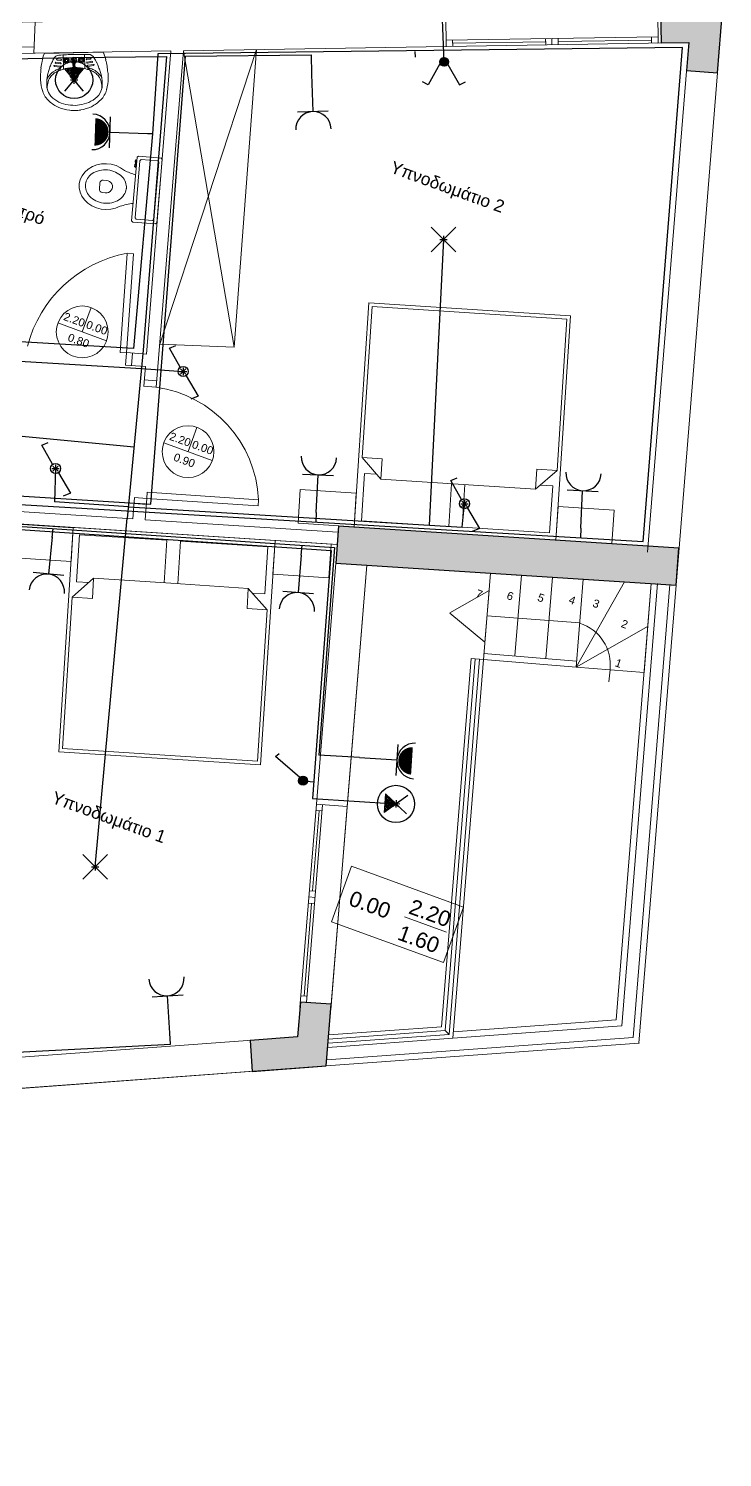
# Model space of a CAD drawing. Header units: millimetres. Extents: x 7471872 to 14943722, y 8344308 to 16688757.
# Drawn here: x 7471881.04 to 7471886.64, y 8344378.54 to 8344390.07 of the extents above; entities that cross this region are included whole.
import ezdxf

# ---------------------------------------------------------------- set-up
doc = ezdxf.new("R2010")
doc.units = ezdxf.units.MM
for name, color, linetype, lineweight in [('A-FOS 1', 92, 'Continuous', 0), ('diastasiologisi', 7, 'Continuous', 5), ('eswterikoi toixoi', 7, 'Continuous', 30), ('exwterikoi toixoi', 7, 'Continuous', 50), ('grammata', 7, 'Continuous', 20), ('mpalkonia', 7, 'Continuous', 5), ('mpalkonoportes', 7, 'Continuous', 5), ('ntoulapes', 7, 'Continuous', 5), ('portes', 7, 'Continuous', 5), ('SANITARIOS', 7, 'Continuous', 20), ('tomi eswt', 7, 'Continuous', 15), ('Εσωτερικό - Επίπλωση _Pen_No__4', 7, 'Continuous', 20)]:
    doc.layers.add(name, color=color, linetype=linetype, lineweight=lineweight)
for name, color, linetype in [('A-HLEKTRIKA', 10, 'Continuous'), ('Geo_Col_Pro_1', 7, 'Continuous'), ('HLEK-SYMBOL', 1, 'Continuous'), ('HLEK_FL001_SYMBOLS', 1, 'Continuous'), ('M-SYMB', 1, 'Continuous'), ('skala', 7, 'Continuous'), ('TOUCH_POINTS', 7, 'Continuous')]:
    doc.layers.add(name, color=color, linetype=linetype)
doc.styles.get("Standard").update_dxf_attribs({"font": 'arial.ttf'})

# ---------------------------------------------------------------- blocks, each defined once
blk = doc.blocks.new('TPOINT')
at = {"layer": 'TOUCH_POINTS'}
for p, q in [((-0.03, 0), (0.03, 0)), ((0.021, -0.021), (-0.021, 0.021)), ((-0.021, -0.021), (0.021, 0.021)), ((0, 0.03), (0, -0.03))]:
    blk.add_line(p, q, dxfattribs=at)
blk.add_point((0, 0), dxfattribs=at)
blk = doc.blocks.new('gJ6_a55')
at = {"layer": 'HLEK-SYMBOL', "color": 0, "linetype": 'Continuous'}
for p, q in [((0.1, 0.1), (-0.1, -0.1)), ((-0.1, 0.1), (0.1, -0.1))]:
    blk.add_line(p, q, dxfattribs=at)
blk.add_blockref('TPOINT', (0, 0))
blk = doc.blocks.new('*X12')
at = {"color": 0}
for p, q in [((10.342, 4.006), (10.418, 4.083)), ((10.355, 4.033), (10.412, 4.09)), ((10.356, 4.006), (10.425, 4.075)), ((10.37, 4.006), (10.431, 4.067)), ((10.384, 4.006), (10.437, 4.059)), ((10.398, 4.006), (10.444, 4.052)), ((10.412, 4.006), (10.45, 4.044)), ((10.426, 4.006), (10.457, 4.036)), ((10.441, 4.006), (10.463, 4.029)), ((10.455, 4.006), (10.47, 4.021)), ((10.469, 4.006), (10.476, 4.013))]:
    blk.add_line(p, q, dxfattribs=at)
blk = doc.blocks.new('gJ6_a53')
at = {"layer": 'HLEK-SYMBOL', "color": 0, "linetype": 'Continuous'}
for p, q in [((0.075, 0.09), (-0.075, -0.09)), ((-0.075, 0.09), (0.075, -0.09)), ((-0.075, -0.09), (0.075, -0.09))]:
    blk.add_line(p, q, dxfattribs=at)
blk.add_circle((0, 0), 0.15, dxfattribs=at)
for name, p in [('TPOINT', (0, 0)), ('*X12', (-10.407, -4.096))]:
    blk.add_blockref(name, p)
blk = doc.blocks.new('*X8')
at = {"color": 0}
for p, q in [((8.375, 10.836), (8.416, 10.877)), ((8.375, 10.845), (8.407, 10.877)), ((8.377, 10.829), (8.424, 10.875)), ((8.378, 10.858), (8.394, 10.874)), ((8.381, 10.823), (8.43, 10.872)), ((8.385, 10.817), (8.435, 10.867)), ((8.39, 10.813), (8.439, 10.862)), ((8.396, 10.81), (8.442, 10.856)), ((8.403, 10.808), (8.445, 10.849)), ((8.412, 10.807), (8.445, 10.84)), ((8.425, 10.81), (8.442, 10.827))]:
    blk.add_line(p, q, dxfattribs=at)
blk = doc.blocks.new('gJ6_a7')
at = {"linetype": 'Continuous'}
for p, q in [((-0.124, 0.185), (-0.171, 0.162)), ((-0.03, 0.02), (-0.124, 0.185)), ((0.034, 0.016), (0.13, 0.185)), ((0.13, 0.185), (0.175, 0.162))]:
    blk.add_line(p, q, dxfattribs=at)
blk.add_circle((0.001, 0), 0.0353, dxfattribs=at)
for name, p in [('*X8', (-8.409, -10.843)), ('TPOINT', (0, 0))]:
    blk.add_blockref(name, p)
blk = doc.blocks.new('gJ6_a3')
at = {"linetype": 'Continuous'}
for p, q in [((-0.111, 0.187), (-0.059, 0.209)), ((-0.024, 0.034), (-0.111, 0.187)), ((0.023, -0.035), (0.12, -0.2)), ((0.12, -0.2), (0.061, -0.224))]:
    blk.add_line(p, q, dxfattribs=at)
blk.add_circle((0, 0), 0.0405, dxfattribs=at)
blk.add_blockref('TPOINT', (0, -0.001))
blk = doc.blocks.new('*X16')
at = {"color": 0}
for p, q in [((6.674, 10.842), (6.715, 10.882)), ((6.674, 10.851), (6.705, 10.882)), ((6.676, 10.834), (6.722, 10.88)), ((6.679, 10.828), (6.729, 10.877)), ((6.68, 10.866), (6.69, 10.876)), ((6.683, 10.822), (6.734, 10.873)), ((6.688, 10.818), (6.738, 10.868)), ((6.694, 10.814), (6.742, 10.862)), ((6.701, 10.812), (6.745, 10.855)), ((6.709, 10.81), (6.746, 10.847)), ((6.72, 10.812), (6.744, 10.836))]:
    blk.add_line(p, q, dxfattribs=at)
blk = doc.blocks.new('gJ6_a5')
at = {"linetype": 'Continuous'}
for p, q in [((-0.222, 0.195), (-0.193, 0.22)), ((-0.026, 0.026), (-0.222, 0.195))]:
    blk.add_line(p, q, dxfattribs=at)
blk.add_circle((-0.001, 0), 0.0359, dxfattribs=at)
for name, p in [('*X16', (-6.711, -10.846)), ('TPOINT', (0, 0))]:
    blk.add_blockref(name, p)
blk = doc.blocks.new('HK5-RES')
at = {"layer": 'A-FOS 1', "const_width": 0.0619}
for points in [[(0.2382, 0.031, 0.414214), (0.2073, 0, 1)], [(0.2073, 0, 0.414214), (0.2382, -0.031, 1)]]:
    blk.add_lwpolyline(points, format="xyb", dxfattribs=at)
at = {"layer": 'A-HLEKTRIKA'}
for p, q in [((0.17, 0.07), (0.17, -0.07)), ((0, 0), (0.17, 0))]:
    blk.add_line(p, q, dxfattribs=at)
blk.add_arc((0.2504, 0.0004), 0.0804, 90.67113, 269.82711, dxfattribs=at)
blk = doc.blocks.new('HK5-RE')
at = {"layer": 'A-HLEKTRIKA'}
for p, q in [((0.17, 0.07), (0.17, -0.07)), ((0, 0), (0.17, 0))]:
    blk.add_line(p, q, dxfattribs=at)
blk.add_arc((0.25, 0), 0.08, 90, 270, dxfattribs=at)

msp = doc.modelspace()

# ---------------------------------------------------------------- hatches: boundary and pattern name
at = {"layer": 'tomi eswt', "lineweight": 15, "true_color": 0xc7c8ca}
h = msp.add_hatch(dxfattribs=at)
h.set_pattern_fill('AR-CONC', color=9, scale=0.0005, angle=-19.9797)
h.set_pattern_definition([(30.0203, (7471906.71162, 8344441.19235), (0.08288673, -0.03861498), [0.009525, -0.104775]), (335.0203, (7471906.71162, 8344441.19235), (0.01607972, 0.09580004), [0.00762, -0.08382029]), (80.47174, (7471906.71853, 8344441.18914), (0.09896645, 0.05718506), [0.008095, -0.08904512]), (26.2045, (7471906.7203, 8344441.21622), (0.12019924, -0.0660681), [0.0142875, -0.1571625]), (76.65585, (7471906.73031, 8344441.21072), (0.153829, 0.07570825), [0.0121425, -0.1335678]), (331.20445, (7471906.7203, 8344441.21622), (0.153829, 0.07570825), [0.01142998, -0.12572987]), (1.0203, (7471906.730064, 8344441.20592), (0.05377328, -0.07395747), [0.009525, -0.104775]), (306.0203, (7471906.73006, 8344441.20592), (0.06050854, 0.0759927), [0.00762, -0.08382]), (51.47174, (7471906.734545, 8344441.199755), (0.11428182, 0.00203523), [0.008095, -0.08904497]), (17.520295, (7471906.71162, 8344441.192354), (0.015897046, 0.039205324), [0, -0.082804, 0, -0.08509, 0, -0.0841375]), (347.520295, (7471906.71162, 8344441.192354), (0.04851423, 0.035659825), [0, -0.048514, 0, -0.080899, 0, -0.0320675]), (307.520295, (7471906.685003, 8344441.20203), (0.06273623, -0.025856766), [0, -0.03175, 0, -0.09906, 0, -0.131445]), (297.520295, (7471906.67307, 8344441.20637), (0.07395087, -0.013358846), [0, -0.041275, 0, -0.065786, 0, -0.093345])])
h.paths.add_polyline_path([(7471873.01, 8344389.692), (7471873.51, 8344389.7), (7471873.506, 8344390), (7471873.006, 8344389.992)])
h.paths.add_polyline_path([(7471872.894, 8344386.206), (7471872.644, 8344386.227), (7471872.702, 8344386.824), (7471872.951, 8344386.803)])
h.paths.add_polyline_path([(7471873.506, 8344390), (7471873.006, 8344389.992), (7471873.01, 8344389.692), (7471873.51, 8344389.7)])
h.paths.add_polyline_path([(7471875.742, 8344390.036), (7471875.7, 8344389.538), (7471875.949, 8344389.517), (7471875.991, 8344390.015)])
h.paths.add_polyline_path([(7471886.641, 8344390.212), (7471886.141, 8344390.204), (7471886.145, 8344389.954), (7471886.369, 8344389.957), (7471886.351, 8344389.731), (7471886.605, 8344389.713)])
h.paths.add_polyline_path([(7471872.002, 8344379.531), (7471871.945, 8344378.934), (7471872.294, 8344378.914), (7471872.343, 8344379.502)])
h.paths.add_polyline_path([(7471878.808, 8344378.543), (7471878.826, 8344379.043), (7471878.579, 8344379.052), (7471878.569, 8344378.807), (7471878.227, 8344378.826), (7471878.209, 8344378.577)])
h.paths.add_polyline_path([(7471879.4, 8344386.276), (7471879.35, 8344385.684), (7471879.649, 8344385.659), (7471879.699, 8344386.256)])
h.paths.add_polyline_path([(7471875.469, 8344386.645), (7471875.421, 8344386.047), (7471875.67, 8344386.03), (7471875.718, 8344386.624)])
h.paths.add_polyline_path([(7471880.092, 8344390.106), (7471879.592, 8344390.098), (7471879.598, 8344389.748), (7471880.098, 8344389.756)])
h.paths.add_polyline_path([(7471872.351, 8344383.173), (7471872.294, 8344382.576), (7471872.543, 8344382.555), (7471872.601, 8344383.152)])
h.paths.add_polyline_path([(7471886.29, 8344385.879), (7471883.541, 8344386.057), (7471883.521, 8344385.758), (7471886.266, 8344385.579)])
h.paths.add_polyline_path([(7471883.444, 8344381.701), (7471883.484, 8344382.199), (7471883.235, 8344382.217), (7471883.212, 8344381.935), (7471882.828, 8344381.907), (7471882.846, 8344381.657)])
h.paths.add_polyline_path([(7471879.249, 8344381.694), (7471878.65, 8344381.651), (7471878.676, 8344381.352), (7471879.275, 8344381.396)])
h.paths.add_polyline_path([(7471872.702, 8344386.824), (7471872.644, 8344386.227), (7471872.893, 8344386.206), (7471872.951, 8344386.803)])

# ---------------------------------------------------------------- linework, layer by layer
at = {"color": 177, "lineweight": 30, "true_color": 0x293189}
msp.add_line((7471884.394, 8344389.801, -17.852), (7471884.378, 8344390.211), dxfattribs=at)
at = {"color": 6, "lineweight": 30}
for p, q in [((7471882.085, 8344389.865), (7471882.04, 8344389.221)), ((7471886.317, 8344389.917), (7471882.085, 8344389.865)), ((7471884.164, 8344389.84), (7471884.162, 8344389.885)), ((7471886, 8344385.931), (7471886.317, 8344389.917)), ((7471882.04, 8344389.221), (7471881.887, 8344387.488)), ((7471882.04, 8344389.221), (7471882.001, 8344389.222)), ((7471881.887, 8344387.488), (7471880.488, 8344387.57)), ((7471879.399, 8344386.323), (7471886, 8344385.931)), ((7471883.363, 8344386.167), (7471883.359, 8344386.088)), ((7471885.498, 8344386.039), (7471885.494, 8344385.961))]:
    msp.add_line(p, q, dxfattribs=at)
at = {"color": 254, "lineweight": 30, "true_color": 0xf7d5ce}
for p, q in [((7471882.307, 8344389.847), (7471883.321, 8344389.857)), ((7471883.321, 8344389.857), (7471883.325, 8344389.703)), ((7471882.029, 8344386.232), (7471882.307, 8344389.847)), ((7471879.325, 8344386.404), (7471882.029, 8344386.232))]:
    msp.add_line(p, q, dxfattribs=at)
at = {"color": 219, "lineweight": 30, "true_color": 0x642165}
for p, q in [((7471880.06, 8344389.807), (7471881.403, 8344389.837)), ((7471881.403, 8344389.837), (7471882.153, 8344389.846)), ((7471881.403, 8344389.837), (7471881.409, 8344389.655, -17.852)), ((7471882.153, 8344389.846), (7471881.967, 8344387.475)), ((7471884.39, 8344388.369, -17.852), (7471884.275, 8344386.063)), ((7471881.967, 8344387.475), (7471881.838, 8344386.118)), ((7471880.76, 8344387.4, -1.632), (7471881.952, 8344387.327)), ((7471881.952, 8344387.327), (7471882.289, 8344387.303, -17.852)), ((7471880.189, 8344386.855), (7471881.892, 8344386.697, 17.852)), ((7471881.259, 8344386.521, -27.984), (7471881.25, 8344386.252)), ((7471881.847, 8344386.213), (7471881.25, 8344386.252)), ((7471881.847, 8344386.213), (7471884.54, 8344386.047)), ((7471884.54, 8344386.047), (7471884.559, 8344386.237, -17.852)), ((7471881.578, 8344383.307, -17.852), (7471881.838, 8344386.12)), ((7471880.972, 8344386.03), (7471883.484, 8344385.859)), ((7471883.484, 8344385.859), (7471883.332, 8344383.858)), ((7471883.257, 8344384.002, -17.852), (7471883.341, 8344383.994, -2.365)), ((7471883.332, 8344383.858), (7471884.006, 8344383.815, -17.852))]:
    msp.add_line(p, q, dxfattribs=at)
at = {"color": 7, "lineweight": 30, "true_color": 0xffffff}
for p, q in [((7471879.72, 8344386.138), (7471883.51, 8344385.883)), ((7471881.232, 8344385.963), (7471881.239, 8344386.036)), ((7471883.241, 8344385.822), (7471883.248, 8344385.9)), ((7471883.51, 8344385.883), (7471883.383, 8344384.207)), ((7471883.711, 8344384.189), (7471883.383, 8344384.207))]:
    msp.add_line(p, q, dxfattribs=at)
at = {"color": 27, "lineweight": 30, "true_color": 0x654a39}
for p, q in [((7471882.187, 8344381.876), (7471882.182, 8344381.965)), ((7471878.535, 8344381.687), (7471882.187, 8344381.876))]:
    msp.add_line(p, q, dxfattribs=at)
at = {"layer": 'diastasiologisi', "color": 9, "true_color": 0xc7c8ca}
for p, q in [((7471886.118, 8344390.203), (7471886.122, 8344389.953)), ((7471886.068, 8344389.977), (7471885.317, 8344389.965)), ((7471885.217, 8344389.964), (7471884.463, 8344389.951)), ((7471884.966, 8344385.009), (7471885.018, 8344385.661)), ((7471885.215, 8344384.989), (7471885.268, 8344385.644)), ((7471885.46, 8344384.919), (7471885.517, 8344385.628)), ((7471885.849, 8344385.607), (7471885.46, 8344384.919)), ((7471886.066, 8344385.592), (7471886.008, 8344384.874)), ((7471886.042, 8344385.248), (7471885.46, 8344384.919)), ((7471885.464, 8344384.968), (7471884.716, 8344385.029)), ((7471884.712, 8344384.979), (7471884.613, 8344384.987)), ((7471885.46, 8344384.919), (7471884.712, 8344384.979)), ((7471885.46, 8344384.919), (7471886.008, 8344384.874)), ((7471885.734, 8344384.896), (7471885.723, 8344384.801)), ((7471883.332, 8344383.113), (7471883.385, 8344383.76)), ((7471883.264, 8344382.265), (7471883.324, 8344383.013))]:
    msp.add_line(p, q, dxfattribs=at)
msp.add_lwpolyline([(7471886.641, 8344390.212), (7471873.006, 8344389.992), (7471871.945, 8344378.933), (7471878.808, 8344378.543), (7471878.927, 8344381.37), (7471883.444, 8344381.701), (7471883.771, 8344385.742), (7471886.266, 8344385.579), (7471886.641, 8344390.212)], dxfattribs=at)
msp.add_arc((7471885.384, 8344384.937), 0.352, 353.3843, 72.7462, dxfattribs=at)
at = {"layer": 'eswterikoi toixoi', "color": 9, "lineweight": 15, "true_color": 0xc7c8ca}
for p, q in [((7471881.992, 8344387.444), (7471882.19, 8344389.89)), ((7471882.071, 8344387.177), (7471882.291, 8344389.891)), ((7471881.992, 8344387.444), (7471881.831, 8344387.456)), ((7471881.984, 8344387.345), (7471881.823, 8344387.355)), ((7471881.971, 8344387.185), (7471881.984, 8344387.345)), ((7471881.882, 8344386.115), (7471881.896, 8344386.288)), ((7471881.982, 8344386.108), (7471881.996, 8344386.28)), ((7471881.882, 8344386.115), (7471880.701, 8344386.19)), ((7471883.533, 8344385.907), (7471880.694, 8344386.092)), ((7471883.538, 8344386.007), (7471881.982, 8344386.108)), ((7471883.542, 8344386.007), (7471883.541, 8344386.007))]:
    msp.add_line(p, q, dxfattribs=at)
at = {"layer": 'exwterikoi toixoi', "color": 9, "lineweight": 15, "true_color": 0xc7c8ca}
for p, q in [((7471886.266, 8344385.579), (7471886.641, 8344390.212)), ((7471881.084, 8344389.872), (7471881.095, 8344390.122)), ((7471884.412, 8344389.926), (7471884.408, 8344390.176)), ((7471882.19, 8344389.89), (7471881.085, 8344389.872)), ((7471884.413, 8344389.926), (7471882.291, 8344389.891)), ((7471886.037, 8344385.845), (7471886.369, 8344389.957)), ((7471886.369, 8344389.957), (7471886.118, 8344389.953)), ((7471883.364, 8344383.812), (7471883.521, 8344385.758)), ((7471886.266, 8344385.579), (7471883.521, 8344385.758)), ((7471883.613, 8344383.794), (7471883.771, 8344385.742)), ((7471883.364, 8344383.812), (7471883.613, 8344383.794)), ((7471883.212, 8344381.935), (7471883.235, 8344382.215)), ((7471883.235, 8344382.217), (7471883.484, 8344382.2)), ((7471883.444, 8344381.701), (7471883.484, 8344382.2)), ((7471883.212, 8344381.935), (7471879.253, 8344381.645)), ((7471883.444, 8344381.701), (7471878.676, 8344381.352))]:
    msp.add_line(p, q, dxfattribs=at)
msp.add_lwpolyline([(7471883.521, 8344385.758), (7471883.521, 8344385.758), (7471886.266, 8344385.579)], dxfattribs=at)
at = {"layer": 'Geo_Col_Pro_1', "color": 9, "true_color": 0xc7c8ca}
for points in [[(7471886.641, 8344390.212), (7471886.141, 8344390.204), (7471886.145, 8344389.954), (7471886.369, 8344389.957), (7471886.351, 8344389.731), (7471886.6, 8344389.713)], [(7471886.29, 8344385.879), (7471883.541, 8344386.057), (7471883.521, 8344385.758), (7471886.266, 8344385.579)], [(7471883.444, 8344381.701), (7471883.484, 8344382.199), (7471883.235, 8344382.217), (7471883.212, 8344381.935), (7471882.828, 8344381.907), (7471882.846, 8344381.657)]]:
    msp.add_lwpolyline(points, close=True, dxfattribs=at)
at = {"layer": 'grammata', "color": 9, "lineweight": 15, "true_color": 0xc7c8ca}
msp.add_line((7471884.414, 8344382.781), (7471884.074, 8344382.904), dxfattribs=at)
msp.add_lwpolyline([(7471884.389, 8344382.537), (7471883.485, 8344382.865), (7471883.647, 8344383.312), (7471884.551, 8344382.983)], close=True, dxfattribs=at)
at = {"layer": 'mpalkonia', "color": 9, "lineweight": 15, "true_color": 0xc7c8ca}
for p, q in [((7471884.465, 8344381.926), (7471884.769, 8344385.677)), ((7471884.769, 8344385.677), (7471884.465, 8344381.924)), ((7471884.669, 8344385.685), (7471884.669, 8344385.683)), ((7471884.702, 8344385.682), (7471884.702, 8344385.681)), ((7471884.736, 8344385.679), (7471884.736, 8344385.679)), ((7471884.613, 8344384.987), (7471884.373, 8344382.018)), ((7471884.646, 8344384.984), (7471884.403, 8344381.986)), ((7471884.68, 8344384.982), (7471884.435, 8344381.955)), ((7471884.373, 8344382.018), (7471883.464, 8344381.951)), ((7471884.465, 8344381.924), (7471883.456, 8344381.85)), ((7471884.435, 8344381.955), (7471883.459, 8344381.884)), ((7471884.403, 8344381.986), (7471883.461, 8344381.917)), ((7471884.435, 8344381.955), (7471884.403, 8344381.986))]:
    msp.add_line(p, q, dxfattribs=at)
at = {"layer": 'mpalkonoportes', "color": 9, "lineweight": 15, "true_color": 0xc7c8ca}
for p, q in [((7471886.121, 8344390.003), (7471884.412, 8344389.976)), ((7471884.464, 8344389.926), (7471884.463, 8344389.976)), ((7471885.215, 8344389.939), (7471885.214, 8344389.989)), ((7471885.265, 8344389.939), (7471885.264, 8344389.989)), ((7471885.315, 8344389.94), (7471885.315, 8344389.99)), ((7471886.068, 8344389.952), (7471886.067, 8344390.002)), ((7471881.086, 8344389.922), (7471880.096, 8344389.906)), ((7471881.095, 8344389.872), (7471880.096, 8344389.856)), ((7471886.369, 8344389.957), (7471884.412, 8344389.926)), ((7471883.231, 8344382.174), (7471883.364, 8344383.812)), ((7471883.285, 8344382.214), (7471883.414, 8344383.809)), ((7471883.36, 8344383.762), (7471883.41, 8344383.759)), ((7471883.481, 8344382.153), (7471883.613, 8344383.794)), ((7471883.609, 8344383.745), (7471883.61, 8344383.745)), ((7471883.303, 8344383.065), (7471883.353, 8344383.061)), ((7471883.308, 8344383.114), (7471883.357, 8344383.111)), ((7471883.299, 8344383.015), (7471883.349, 8344383.011)), ((7471883.238, 8344382.267), (7471883.289, 8344382.264))]:
    msp.add_line(p, q, dxfattribs=at)
at = {"layer": 'ntoulapes', "color": 9, "lineweight": 15, "true_color": 0xc7c8ca}
for p, q in [((7471882.099, 8344387.524), (7471882.88, 8344389.901)), ((7471882.699, 8344387.499), (7471882.291, 8344389.891)), ((7471882.699, 8344387.499), (7471882.88, 8344389.901)), ((7471882.099, 8344387.524), (7471882.699, 8344387.499))]:
    msp.add_line(p, q, dxfattribs=at)
at = {"layer": 'portes', "color": 9, "lineweight": 15, "true_color": 0xc7c8ca}
for p, q in [((7471881.781, 8344387.458), (7471881.837, 8344388.256)), ((7471881.831, 8344387.455), (7471881.887, 8344388.253)), ((7471881.887, 8344388.253), (7471881.837, 8344388.256)), ((7471881.831, 8344387.455), (7471881.781, 8344387.458)), ((7471881.823, 8344387.355), (7471881.831, 8344387.455)), ((7471881.873, 8344387.352), (7471881.881, 8344387.452)), ((7471881.973, 8344387.235), (7471882.073, 8344387.227)), ((7471881.969, 8344387.185), (7471882.069, 8344387.177)), ((7471881.896, 8344386.288), (7471881.996, 8344386.28)), ((7471881.996, 8344386.28), (7471881.999, 8344386.33)), ((7471881.996, 8344386.28), (7471882.894, 8344386.22)), ((7471881.999, 8344386.33), (7471882.897, 8344386.269)), ((7471881.892, 8344386.238), (7471881.992, 8344386.23)), ((7471882.894, 8344386.22), (7471882.897, 8344386.269))]:
    msp.add_line(p, q, dxfattribs=at)
for centre, radius, start, end in [((7471882.023, 8344387.25), 1.024, 100.4703, 165.4597), ((7471881.934, 8344386.222), 0.965, 2.8155, 81.9733)]:
    msp.add_arc(centre, radius, start, end, dxfattribs=at)
at = {"layer": 'SANITARIOS', "color": 9, "true_color": 0xc7c8ca}
for p, q in [((7471881.172, 8344389.868), (7471881.639, 8344389.88)), ((7471881.917, 8344389.032), (7471881.873, 8344388.52)), ((7471881.91, 8344388.95), (7471881.912, 8344388.978)), ((7471881.928, 8344389.041), (7471881.917, 8344389.032)), ((7471882.11, 8344389.025), (7471881.928, 8344389.041)), ((7471882.075, 8344388.503), (7471882.119, 8344389.014)), ((7471882.119, 8344389.014), (7471882.11, 8344389.025)), ((7471881.882, 8344388.509), (7471881.873, 8344388.52)), ((7471881.882, 8344388.509), (7471882.065, 8344388.494)), ((7471882.065, 8344388.494), (7471882.075, 8344388.503))]:
    msp.add_line(p, q, dxfattribs=at)
at = {"layer": 'SANITARIOS', "color": 9, "lineweight": 5, "true_color": 0xc7c8ca}
for p, q in [((7471881.319, 8344389.858), (7471881.323, 8344389.742)), ((7471881.493, 8344389.862), (7471881.495, 8344389.747)), ((7471881.296, 8344389.759), (7471881.25, 8344389.764)), ((7471881.297, 8344389.768), (7471881.251, 8344389.773)), ((7471881.299, 8344389.786), (7471881.261, 8344389.79)), ((7471881.3, 8344389.795), (7471881.262, 8344389.799)), ((7471881.303, 8344389.822), (7471881.272, 8344389.825)), ((7471881.302, 8344389.813), (7471881.272, 8344389.816)), ((7471881.299, 8344389.741), (7471881.299, 8344389.74)), ((7471881.339, 8344389.815), (7471881.335, 8344389.815)), ((7471881.339, 8344389.811), (7471881.335, 8344389.811)), ((7471881.345, 8344389.821), (7471881.345, 8344389.825)), ((7471881.345, 8344389.805), (7471881.346, 8344389.801)), ((7471881.349, 8344389.821), (7471881.349, 8344389.825)), ((7471881.349, 8344389.805), (7471881.35, 8344389.801)), ((7471881.355, 8344389.815), (7471881.36, 8344389.815)), ((7471881.355, 8344389.811), (7471881.36, 8344389.811)), ((7471881.399, 8344389.8), (7471881.4, 8344389.74)), ((7471881.417, 8344389.741), (7471881.415, 8344389.8)), ((7471881.458, 8344389.818), (7471881.454, 8344389.818)), ((7471881.458, 8344389.814), (7471881.454, 8344389.814)), ((7471881.464, 8344389.824), (7471881.464, 8344389.828)), ((7471881.464, 8344389.808), (7471881.465, 8344389.804)), ((7471881.468, 8344389.824), (7471881.468, 8344389.828)), ((7471881.469, 8344389.808), (7471881.469, 8344389.804)), ((7471881.474, 8344389.818), (7471881.479, 8344389.818)), ((7471881.474, 8344389.814), (7471881.479, 8344389.814)), ((7471881.51, 8344389.827), (7471881.54, 8344389.832)), ((7471881.512, 8344389.818), (7471881.542, 8344389.823)), ((7471881.515, 8344389.8), (7471881.552, 8344389.806)), ((7471881.516, 8344389.792), (7471881.554, 8344389.798)), ((7471881.519, 8344389.774), (7471881.565, 8344389.781)), ((7471881.519, 8344389.747), (7471881.519, 8344389.746)), ((7471881.52, 8344389.765), (7471881.566, 8344389.772)), ((7471881.899, 8344388.975), (7471881.897, 8344388.954)), ((7471881.897, 8344388.954), (7471881.905, 8344388.954)), ((7471881.907, 8344388.975), (7471881.899, 8344388.975)), ((7471881.94, 8344389.004), (7471881.9, 8344388.543)), ((7471881.907, 8344388.978), (7471881.905, 8344388.95)), ((7471881.905, 8344388.954), (7471881.907, 8344388.975)), ((7471881.905, 8344388.95), (7471881.91, 8344388.95)), ((7471881.912, 8344388.978), (7471881.907, 8344388.978)), ((7471881.94, 8344389.004), (7471881.95, 8344389.014)), ((7471882.083, 8344389.002), (7471881.95, 8344389.014)), ((7471882.053, 8344388.53), (7471882.092, 8344388.991)), ((7471882.092, 8344388.991), (7471882.083, 8344389.002)), ((7471881.613, 8344388.775), (7471881.617, 8344388.825)), ((7471881.669, 8344388.845), (7471881.644, 8344388.847)), ((7471881.661, 8344388.746), (7471881.636, 8344388.748)), ((7471881.909, 8344388.532), (7471881.9, 8344388.543)), ((7471881.909, 8344388.532), (7471882.042, 8344388.521)), ((7471882.042, 8344388.521), (7471882.053, 8344388.53))]:
    msp.add_line(p, q, dxfattribs=at)
for centre, radius in [((7471881.347, 8344389.813), 0.0226), ((7471881.331, 8344389.812), 0.00459), ((7471881.347, 8344389.813), 0.00821), ((7471881.347, 8344389.829), 0.00459), ((7471881.348, 8344389.796), 0.00459), ((7471881.364, 8344389.813), 0.00459), ((7471881.407, 8344389.814), 0.00821), ((7471881.466, 8344389.816), 0.0226), ((7471881.45, 8344389.816), 0.00459), ((7471881.466, 8344389.816), 0.00821), ((7471881.466, 8344389.832), 0.00459), ((7471881.467, 8344389.8), 0.00459), ((7471881.483, 8344389.816), 0.00459), ((7471881.41, 8344389.696), 0.035), ((7471881.41, 8344389.696), 0.0235)]:
    msp.add_circle(centre, radius, dxfattribs=at)
at = {"layer": 'SANITARIOS', "color": 9, "true_color": 0xc7c8ca}
for centre, radius, start, end in [((7471881.474, 8344389.75), 0.329, 160.5347, 170.2965), ((7471881.194, 8344389.849), 0.0314, 146.2696, 160.5347), ((7471881.172, 8344389.863), 0.005, 91.4746, 146.2696), ((7471881.639, 8344389.875), 0.005, 36.6797, 91.4746), ((7471881.618, 8344389.86), 0.0314, 22.4146, 36.6797), ((7471881.343, 8344389.746), 0.329, 12.6528, 22.4146), ((7471881.958, 8344389.676), 0.82, 174.5971, 178.0542), ((7471851.05, 8344394.923), 30.532, 350.2529, 350.3506), ((7471911.46, 8344396.478), 30.532, 192.5986, 192.6964), ((7471880.863, 8344389.648), 0.82, 4.895, 8.3522), ((7471882.096, 8344389.671), 0.959, 178.026, 180.8877), ((7471881.497, 8344389.673), 0.359, 182.6776, 197.9002), ((7471881.324, 8344389.669), 0.359, 345.0491, 0.2716), ((7471880.726, 8344389.636), 0.959, 2.0616, 4.9233), ((7471881.345, 8344389.631), 0.202, 199.6691, 226.8432), ((7471881.478, 8344389.634), 0.202, 316.106, 343.2801), ((7471881.409, 8344389.708), 0.302, 228.0465, 245.8024), ((7471881.424, 8344389.819), 0.411, 250.1757, 262.7848), ((7471881.405, 8344389.665), 0.256, 262.7848, 272.7373), ((7471881.416, 8344389.665), 0.256, 270.212, 280.1645), ((7471881.389, 8344389.818), 0.411, 280.1645, 292.7736), ((7471881.41, 8344389.708), 0.302, 297.1469, 314.9028), ((7471882.051, 8344389.391), 0.522, 243.0773, 253.6854), ((7471881.977, 8344387.99), 0.676, 97.833, 106.9713)]:
    msp.add_arc(centre, radius, start, end, dxfattribs=at)
at = {"layer": 'SANITARIOS', "color": 9, "lineweight": 5, "true_color": 0xc7c8ca}
for centre, radius, start, end in [((7471881.289, 8344389.807), 0.049, 93.0574, 160.0954), ((7471881.46, 8344387.727), 2.135, 91.45, 94.6647), ((7471881.461, 8344387.727), 2.135, 88.2846, 91.4993), ((7471881.525, 8344389.813), 0.049, 22.8538, 89.8919), ((7471881.728, 8344389.572), 0.547, 160.9938, 164.9658), ((7471881.698, 8344389.583), 0.516, 156.7047, 161.0125), ((7471881.653, 8344389.602), 0.466, 151.716, 156.7128), ((7471881.25, 8344389.768), 0.0045, 84.0886, 264.0886), ((7471881.378, 8344389.524), 0.241, 113.6668, 122.2584), ((7471881.261, 8344389.794), 0.0045, 84.0886, 264.0886), ((7471881.272, 8344389.821), 0.0045, 84.0886, 264.0886), ((7471881.677, 8344388.615), 1.197, 108.8699, 109.2796), ((7471881.677, 8344388.615), 1.182, 107.8378, 109.2514), ((7471881.292, 8344389.741), 0.007, 1.9696, 108.8699), ((7471881.292, 8344389.74), 0.007, 288.8845, 1.9696), ((7471881.297, 8344389.763), 0.0045, 264.0886, 84.0886), ((7471881.299, 8344389.79), 0.0045, 264.0886, 84.0886), ((7471881.302, 8344389.818), 0.0045, 264.0886, 84.0886), ((7471881.236, 8344390.055), 0.325, 284.0135, 288.1818), ((7471881.347, 8344389.813), 0.0164, 106.7153, 165.6839), ((7471881.347, 8344389.813), 0.0164, 197.7088, 255.3793), ((7471881.274, 8344390.26), 0.517, 276.9799, 281.2877), ((7471881.347, 8344389.813), 0.0164, 17.9159, 75.5535), ((7471881.347, 8344389.813), 0.0164, 287.5946, 345.563), ((7471881.431, 8344389.157), 0.599, 92.1511, 95.2963), ((7471881.407, 8344389.814), 0.0246, 291.126, 251.8349), ((7471881.407, 8344389.814), 0.0164, 301.8177, 241.23), ((7471881.409, 8344389.741), 0.00821, 181.4746, 1.4746), ((7471881.417, 8344389.156), 0.599, 87.653, 90.7982), ((7471881.516, 8344390.266), 0.517, 261.6616, 265.9693), ((7471881.466, 8344389.816), 0.0164, 107.5946, 165.563), ((7471881.466, 8344389.816), 0.0164, 197.9159, 255.5535), ((7471881.466, 8344389.816), 0.0164, 17.7089, 75.3793), ((7471881.466, 8344389.816), 0.0164, 286.7153, 345.6839), ((7471881.565, 8344390.064), 0.325, 254.7675, 258.9358), ((7471881.199, 8344388.602), 1.182, 73.6979, 75.1115), ((7471881.511, 8344389.823), 0.0045, 98.8607, 278.8607), ((7471881.515, 8344389.796), 0.0045, 98.8607, 278.8607), ((7471881.519, 8344389.769), 0.0045, 98.8607, 278.8607), ((7471881.526, 8344389.747), 0.007, 74.0794, 180.9797), ((7471881.526, 8344389.746), 0.007, 180.9797, 254.0647), ((7471881.199, 8344388.602), 1.197, 73.6697, 74.0794), ((7471881.45, 8344389.526), 0.241, 60.6909, 69.2825), ((7471881.541, 8344389.828), 0.0045, 278.8607, 98.8607), ((7471881.553, 8344389.802), 0.0045, 278.8607, 98.8607), ((7471881.565, 8344389.776), 0.0045, 278.8607, 98.8607), ((7471881.172, 8344389.59), 0.466, 26.2364, 31.2333), ((7471881.128, 8344389.568), 0.516, 21.9368, 26.2446), ((7471881.098, 8344389.556), 0.547, 17.9835, 21.9555), ((7471881.424, 8344389.631), 0.237, 168.7228, 187.9378), ((7471881.345, 8344389.596), 0.168, 148.3513, 156.4718), ((7471881.408, 8344389.652), 0.218, 163.4595, 173.4871), ((7471881.345, 8344389.596), 0.153, 148.7237, 187.0147), ((7471881.417, 8344389.508), 0.278, 131.8272, 140.7001), ((7471881.417, 8344389.508), 0.263, 131.8272, 140.4792), ((7471881.301, 8344389.634), 0.107, 119.049, 130.5903), ((7471881.301, 8344389.634), 0.0921, 118.7933, 130.5903), ((7471881.378, 8344389.524), 0.226, 113.8107, 122.3673), ((7471881.45, 8344389.526), 0.226, 60.5819, 69.1386), ((7471881.521, 8344389.64), 0.0921, 52.359, 64.156), ((7471881.521, 8344389.64), 0.107, 52.359, 63.9003), ((7471881.413, 8344389.508), 0.263, 42.4701, 51.1221), ((7471881.413, 8344389.508), 0.278, 42.2492, 51.1221), ((7471881.48, 8344389.6), 0.153, 355.9346, 34.2255), ((7471881.48, 8344389.6), 0.168, 26.4775, 34.598), ((7471881.414, 8344389.652), 0.218, 9.4622, 19.4898), ((7471881.399, 8344389.63), 0.237, 355.0114, 14.2264), ((7471881.308, 8344389.606), 0.119, 183.9521, 213.6157), ((7471881.346, 8344389.631), 0.164, 213.4676, 242.0636), ((7471881.477, 8344389.634), 0.164, 300.8857, 329.4817), ((7471881.516, 8344389.611), 0.119, 329.3336, 358.9972), ((7471881.384, 8344389.674), 0.22, 238.5903, 258.9171), ((7471881.477, 8344390.343), 0.895, 261.3378, 266.1327), ((7471881.31, 8344390.339), 0.895, 276.8166, 281.6115), ((7471881.437, 8344389.675), 0.22, 284.0322, 304.359), ((7471881.912, 8344389.002), 0.0112, 144.9452, 211.6229), ((7471881.905, 8344389.007), 0.00369, 2.6715, 144.9452), ((7471881.885, 8344388.986), 0.0196, 325.9704, 31.6229), ((7471881.764, 8344389), 0.145, 349.9674, 2.6715), ((7471881.642, 8344388.823), 0.025, 85.0982, 175.0982), ((7471881.668, 8344388.795), 0.0501, 261.3576, 88.8388), ((7471881.638, 8344388.773), 0.025, 175.0982, 265.0982)]:
    msp.add_arc(centre, radius, start, end, dxfattribs=at)
at = {"layer": 'SANITARIOS', "color": 9, "true_color": 0xc7c8ca}
msp.add_ellipse((7471881.665, 8344388.795), major_axis=(0.215, -0.018), ratio=0.856878, start_param=0.874878, end_param=5.347652, dxfattribs=at)
at = {"layer": 'SANITARIOS', "color": 9, "lineweight": 5, "true_color": 0xc7c8ca}
msp.add_open_spline([(7471881.83, 8344388.781), (7471881.833, 8344388.814), (7471881.821, 8344388.849), (7471881.766, 8344388.905), (7471881.724, 8344388.925), (7471881.634, 8344388.934), (7471881.588, 8344388.923), (7471881.523, 8344388.878), (7471881.504, 8344388.846), (7471881.496, 8344388.781), (7471881.507, 8344388.746), (7471881.56, 8344388.688), (7471881.602, 8344388.667), (7471881.691, 8344388.656), (7471881.737, 8344388.667), (7471881.804, 8344388.71), (7471881.824, 8344388.742), (7471881.83, 8344388.777), (7471881.83, 8344388.779), (7471881.83, 8344388.781)], degree=3, knots=[0, 0, 0, 0, 0.778421, 0.778421, 1.556841, 1.556841, 2.335262, 2.335262, 3.113683, 3.113683, 3.892103, 3.892103, 4.670524, 4.670524, 5.448945, 5.448945, 6.227365, 6.227365, 6.283185, 6.283185, 6.283185, 6.283185], dxfattribs=at)
at = {"layer": 'skala', "color": 9, "lineweight": 15, "true_color": 0xc7c8ca}
for p, q in [((7471884.758, 8344385.537), (7471884.442, 8344385.356)), ((7471884.724, 8344385.121), (7471884.758, 8344385.537)), ((7471884.442, 8344385.355), (7471884.724, 8344385.121)), ((7471885.489, 8344385.277), (7471884.741, 8344385.333))]:
    msp.add_line(p, q, dxfattribs=at)
at = {"layer": 'tomi eswt', "color": 9, "lineweight": 15, "true_color": 0xc7c8ca}
for p, q in [((7471881.474, 8344387.623), (7471881.545, 8344387.82)), ((7471881.67, 8344387.552), (7471881.278, 8344387.695)), ((7471882.328, 8344386.657), (7471882.399, 8344386.853)), ((7471882.524, 8344386.586), (7471882.132, 8344386.728)), ((7471885.828, 8344382.026), (7471884.465, 8344381.926)), ((7471885.782, 8344382.073), (7471884.47, 8344381.977)), ((7471885.921, 8344381.932), (7471883.448, 8344381.751)), ((7471885.967, 8344381.886), (7471883.444, 8344381.701))]:
    msp.add_line(p, q, dxfattribs=at)
for points in [[(7471886.066, 8344385.592), (7471885.782, 8344382.073)], [(7471886.116, 8344385.592), (7471885.828, 8344382.026)], [(7471886.216, 8344385.584), (7471885.921, 8344381.932)], [(7471886.266, 8344385.579), (7471885.967, 8344381.886)]]:
    msp.add_lwpolyline(points, dxfattribs=at)
for centre in [(7471881.474, 8344387.623), (7471882.328, 8344386.657)]:
    msp.add_circle(centre, 0.209, dxfattribs=at)
msp.add_point((7471885.967, 8344381.886), dxfattribs=at)
at = {"layer": 'Εσωτερικό - Επίπλωση _Pen_No__4', "color": 9, "linetype": 'Continuous', "true_color": 0xc7c8ca}
for p, q in [((7471883.787, 8344387.858), (7471883.669, 8344386.05)), ((7471883.813, 8344387.829), (7471883.733, 8344386.609)), ((7471885.415, 8344387.752), (7471883.787, 8344387.858)), ((7471884.599, 8344387.778), (7471883.813, 8344387.829)), ((7471884.599, 8344387.778), (7471885.386, 8344387.726)), ((7471885.297, 8344385.943), (7471885.415, 8344387.752)), ((7471885.386, 8344387.726), (7471885.306, 8344386.506)), ((7471883.733, 8344386.609), (7471883.895, 8344386.598)), ((7471883.885, 8344386.435), (7471883.733, 8344386.609)), ((7471883.895, 8344386.598), (7471883.885, 8344386.435)), ((7471885.143, 8344386.516), (7471885.133, 8344386.353)), ((7471885.306, 8344386.506), (7471885.143, 8344386.516)), ((7471883.727, 8344386.1), (7471883.751, 8344386.48)), ((7471883.751, 8344386.48), (7471883.851, 8344386.474)), ((7471883.885, 8344386.435), (7471884.509, 8344386.394)), ((7471884.454, 8344386.398), (7471884.432, 8344386.054)), ((7471885.133, 8344386.353), (7471885.306, 8344386.506)), ((7471883.234, 8344386.352), (7471883.216, 8344386.08)), ((7471883.686, 8344386.322), (7471883.234, 8344386.352)), ((7471883.668, 8344386.051), (7471883.686, 8344386.322)), ((7471885.133, 8344386.353), (7471884.509, 8344386.394)), ((7471884.563, 8344386.391), (7471884.54, 8344386.047)), ((7471885.271, 8344386.381), (7471885.171, 8344386.387)), ((7471885.246, 8344386.001), (7471885.271, 8344386.381)), ((7471885.314, 8344386.214), (7471885.297, 8344385.943)), ((7471885.766, 8344386.185), (7471885.314, 8344386.214)), ((7471885.749, 8344385.913), (7471885.766, 8344386.185)), ((7471881.402, 8344386.042), (7471880.95, 8344386.072)), ((7471883.216, 8344386.08), (7471883.668, 8344386.051)), ((7471883.669, 8344386.05), (7471885.297, 8344385.943)), ((7471884.432, 8344386.054), (7471883.727, 8344386.1)), ((7471881.402, 8344386.045), (7471881.285, 8344384.236)), ((7471881.384, 8344385.771), (7471881.402, 8344386.042)), ((7471883.03, 8344385.94), (7471881.402, 8344386.045)), ((7471881.453, 8344385.987), (7471881.428, 8344385.608)), ((7471882.158, 8344385.942), (7471881.453, 8344385.987)), ((7471882.136, 8344385.598), (7471882.158, 8344385.942)), ((7471882.245, 8344385.591), (7471882.267, 8344385.935)), ((7471882.267, 8344385.935), (7471882.972, 8344385.889)), ((7471882.913, 8344384.131), (7471883.03, 8344385.94)), ((7471883.03, 8344385.94), (7471883.013, 8344385.669)), ((7471883.482, 8344385.911), (7471883.03, 8344385.94)), ((7471884.54, 8344386.047), (7471885.246, 8344386.001)), ((7471885.297, 8344385.943), (7471885.749, 8344385.913)), ((7471882.972, 8344385.889), (7471882.948, 8344385.509)), ((7471883.465, 8344385.639), (7471883.482, 8344385.911)), ((7471880.932, 8344385.801), (7471881.384, 8344385.771)), ((7471881.566, 8344385.635), (7471881.393, 8344385.483)), ((7471881.428, 8344385.608), (7471881.528, 8344385.601)), ((7471881.556, 8344385.472), (7471881.566, 8344385.635)), ((7471881.566, 8344385.635), (7471882.19, 8344385.595)), ((7471882.814, 8344385.554), (7471882.19, 8344385.595)), ((7471883.013, 8344385.669), (7471883.465, 8344385.639)), ((7471881.314, 8344384.262), (7471881.393, 8344385.483)), ((7471881.393, 8344385.483), (7471881.556, 8344385.472)), ((7471882.804, 8344385.392), (7471882.814, 8344385.554)), ((7471882.814, 8344385.554), (7471882.967, 8344385.381)), ((7471882.948, 8344385.509), (7471882.848, 8344385.516)), ((7471882.967, 8344385.381), (7471882.804, 8344385.392)), ((7471882.888, 8344384.16), (7471882.967, 8344385.381)), ((7471881.285, 8344384.236), (7471882.913, 8344384.131)), ((7471882.101, 8344384.211), (7471881.314, 8344384.262)), ((7471882.101, 8344384.211), (7471882.888, 8344384.16))]:
    msp.add_line(p, q, dxfattribs=at)

# ---------------------------------------------------------------- block references
at = {"layer": 'HLEK_FL001_SYMBOLS', "color": 1}
for p, rotation in [((7471881.409, 8344389.655, -17.852), 180), ((7471884.006, 8344383.815, -17.852), 266.2922482317846)]:
    msp.add_blockref('gJ6_a53', p, dxfattribs=dict(at, rotation=rotation))
at = {"layer": 'HLEK_FL001_SYMBOLS', "color": 7, "rotation": 180}
msp.add_blockref('gJ6_a7', (7471884.395, 8344389.801, -17.852), dxfattribs=at)
at = {"layer": 'HLEK_FL001_SYMBOLS', "color": 1}
for p in [(7471884.39, 8344388.369, -17.852), (7471881.578, 8344383.307, -17.852)]:
    msp.add_blockref('gJ6_a55', p, dxfattribs=at)
at = {"layer": 'HLEK_FL001_SYMBOLS', "color": 7}
for name, p in [('gJ6_a3', (7471882.289, 8344387.304, -17.852)), ('gJ6_a3', (7471881.259, 8344386.521, -27.984)), ('gJ6_a3', (7471884.559, 8344386.237, -17.852)), ('gJ6_a5', (7471883.257, 8344384.002, -17.852))]:
    msp.add_blockref(name, p, dxfattribs=at)
at = {"layer": 'M-SYMB', "xscale": 1.784390596161371, "yscale": 1.784390596161371, "zscale": 1.784390596161371}
for name, p, rotation in [('HK5-RE', (7471883.325, 8344389.703), 271.8978941246261), ('HK5-RES', (7471882.001, 8344389.222), 178.0381180963066), ('HK5-RE', (7471883.363, 8344386.167), 87.23916513016655), ('HK5-RE', (7471885.498, 8344386.039), 87.23916513016655), ('HK5-RE', (7471881.232, 8344385.971), 264.3064777542735), ('HK5-RE', (7471883.241, 8344385.822), 265.4821617533667), ('HK5-RES', (7471883.711, 8344384.189), 356.3474819001392), ('HK5-RE', (7471882.182, 8344381.965), 93.63447000828741)]:
    msp.add_blockref(name, p, dxfattribs=dict(at, rotation=rotation))

# ---------------------------------------------------------------- texts
at = {"color": 9, "lineweight": 15, "ltscale": 0.5, "true_color": 0xc7c8ca, "insert": (7471881.141, 8344388.455), "char_height": 0.1, "width": 0.99449, "attachment_point": 9, "rotation": 340.0203}
msp.add_mtext('Λουτρό', dxfattribs=at)
at = {"layer": 'grammata', "color": 9, "lineweight": 15, "true_color": 0xc7c8ca}
for s, p in [('0.00', (7471883.615, 8344383.002)), ('2.20', (7471884.1, 8344382.934)), ('1.60', (7471884.009, 8344382.724))]:
    msp.add_text(s, height=0.1249, rotation=340.0203, dxfattribs=at).set_placement(p)
at = {"layer": 'tomi eswt', "color": 9, "lineweight": 15, "true_color": 0xc7c8ca}
for s, p in [('2.20', (7471881.317, 8344387.721)), ('0.00', (7471881.499, 8344387.656)), ('0.80', (7471881.351, 8344387.553)), ('2.20', (7471882.171, 8344386.755)), ('0.00', (7471882.353, 8344386.69)), ('0.90', (7471882.205, 8344386.587)), ('7', (7471884.643, 8344385.487)), ('6', (7471884.893, 8344385.471)), ('5', (7471885.142, 8344385.456)), ('4', (7471885.394, 8344385.437)), ('3', (7471885.587, 8344385.409)), ('2', (7471885.816, 8344385.244)), ('1', (7471885.768, 8344384.928))]:
    msp.add_text(s, height=0.0646, rotation=340.0203, dxfattribs=at).set_placement(p)
at = {"layer": 'tomi eswt', "color": 9, "lineweight": 15, "ltscale": 0.5, "true_color": 0xc7c8ca, "char_height": 0.1, "width": 0.99449, "attachment_point": 9, "rotation": 340.0203}
for s, insert in [('Υπνοδωμάτιο 2', (7471884.849, 8344388.555)), ('Υπνοδωμάτιο 1', (7471882.117, 8344383.47))]:
    msp.add_mtext(s, dxfattribs=dict(at, insert=insert))

doc.saveas('drawing.dxf')
